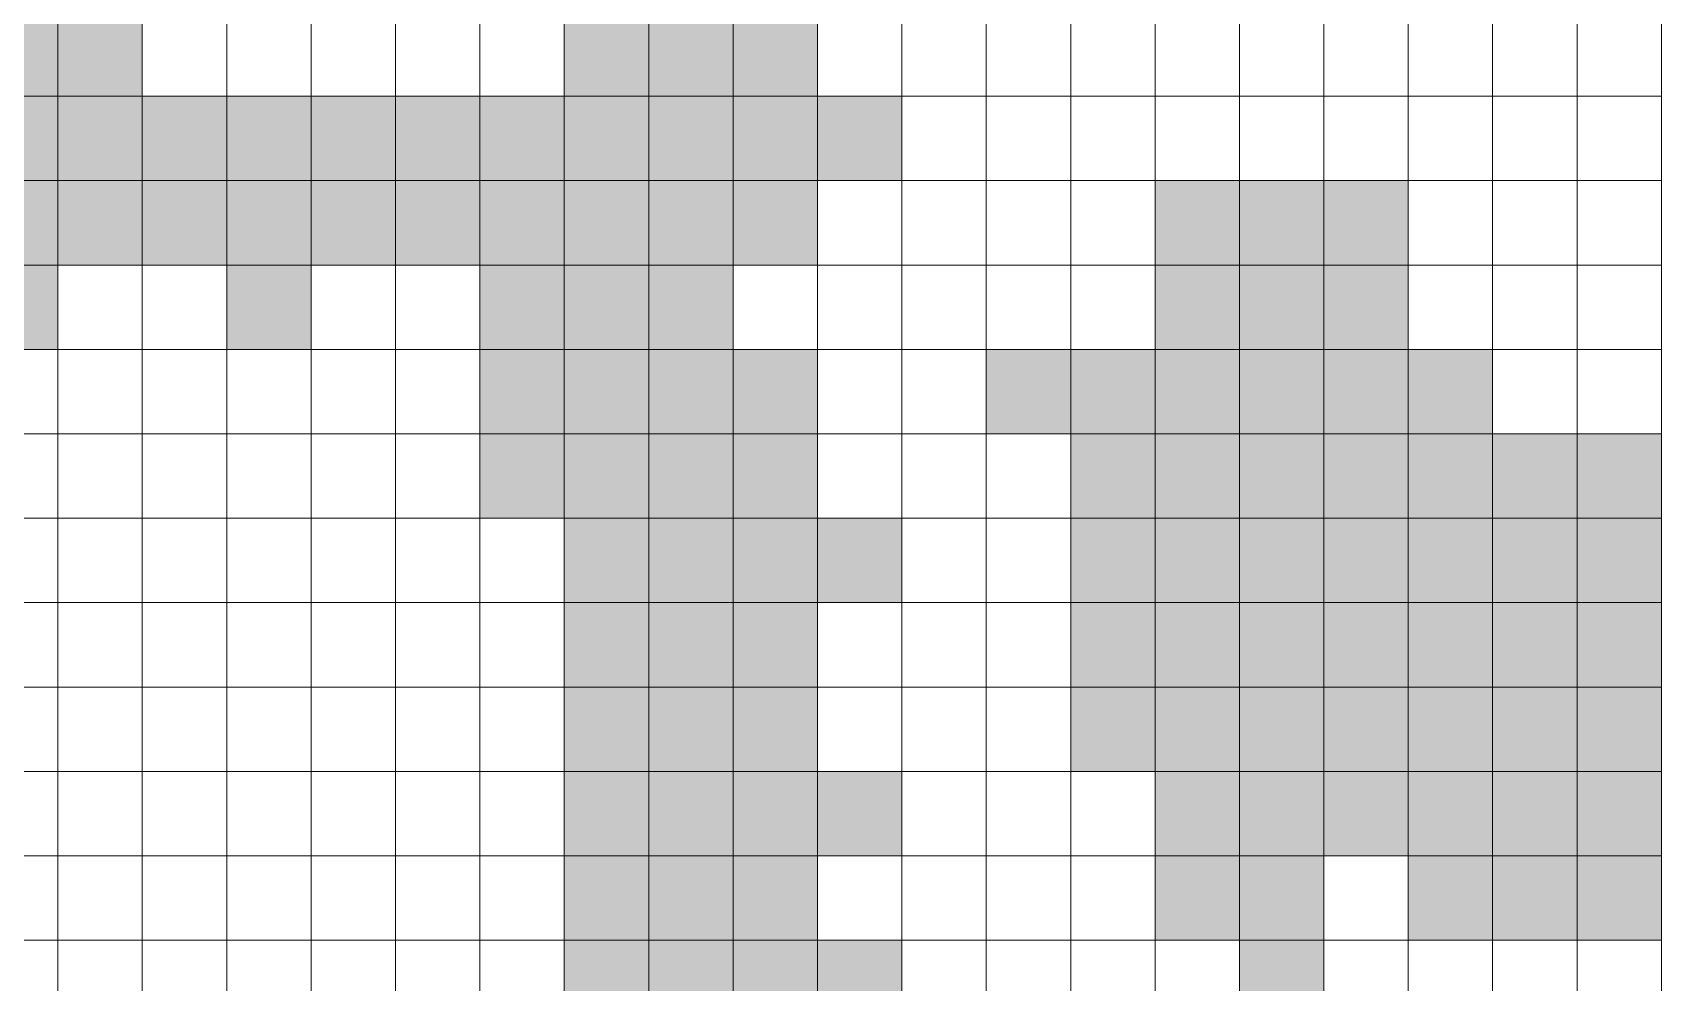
# Model space of a CAD drawing. Header units: millimetres. Extents: x 7481 to 272303, y 53290 to 107290.
# Drawn here: x 142739 to 162039, y 78790 to 90045 of the extents above; entities that cross this region are included whole.
import ezdxf

# ---------------------------------------------------------------- set-up
doc = ezdxf.new("R2010")
doc.units = ezdxf.units.MM
doc.layers.get('0').update_dxf_attribs({"lineweight": 0})
for name, color, linetype in [('l_square', 30, 'Continuous'), ('m_square', 40, 'Continuous'), ('river', 140, 'Continuous')]:
    doc.layers.add(name, color=color, linetype=linetype)

msp = doc.modelspace()

# ---------------------------------------------------------------- hatches: boundary and pattern name
at = {"layer": 'l_square'}
h = msp.add_hatch(color=256, dxfattribs=at)
h.dxf.hatch_style = 1
h.paths.add_polyline_path([(151039, 90290), (150039, 90290), (150039, 89290), (151039, 89290)])
h = msp.add_hatch(color=256, dxfattribs=at)
h.dxf.hatch_style = 1
h.paths.add_polyline_path([(152039, 90290), (151039, 90290), (151039, 89290), (152039, 89290)])
h = msp.add_hatch(color=256, dxfattribs=at)
h.dxf.hatch_style = 1
h.paths.add_polyline_path([(150039, 89290), (149039, 89290), (149039, 88290), (150039, 88290)])
h = msp.add_hatch(color=256, dxfattribs=at)
h.dxf.hatch_style = 1
h.paths.add_polyline_path([(151039, 89290), (150039, 89290), (150039, 88290), (151039, 88290)])
h = msp.add_hatch(color=256, dxfattribs=at)
h.dxf.hatch_style = 1
h.paths.add_polyline_path([(152039, 89290), (151039, 89290), (151039, 88290), (152039, 88290)])
h = msp.add_hatch(color=256, dxfattribs=at)
h.dxf.hatch_style = 1
h.paths.add_polyline_path([(153039, 89290), (152039, 89290), (152039, 88290), (153039, 88290)])
h = msp.add_hatch(color=256, dxfattribs=at)
h.dxf.hatch_style = 1
h.paths.add_polyline_path([(152039, 88290), (151039, 88290), (151039, 87290), (152039, 87290)])
h = msp.add_hatch(color=256, dxfattribs=at)
h.dxf.hatch_style = 1
h.paths.add_polyline_path([(143039, 87290), (142039, 87290), (142039, 86290), (143039, 86290)])
h = msp.add_hatch(color=256, dxfattribs=at)
h.dxf.hatch_style = 1
h.paths.add_polyline_path([(153039, 79290), (152039, 79290), (152039, 78290), (153039, 78290)])
at = {"layer": 'm_square'}
h = msp.add_hatch(color=256, dxfattribs=at)
h.dxf.hatch_style = 1
h.paths.add_polyline_path([(144039, 90290), (143039, 90290), (143039, 89290), (144039, 89290)])
h = msp.add_hatch(color=256, dxfattribs=at)
h.dxf.hatch_style = 1
h.paths.add_polyline_path([(150039, 90290), (149039, 90290), (149039, 89290), (150039, 89290)])
h = msp.add_hatch(color=256, dxfattribs=at)
h.dxf.hatch_style = 1
h.paths.add_polyline_path([(146039, 87290), (145039, 87290), (145039, 86290), (146039, 86290)])
h = msp.add_hatch(color=256, dxfattribs=at)
h.dxf.hatch_style = 1
h.paths.add_polyline_path([(149039, 85290), (148039, 85290), (148039, 84290), (149039, 84290)])
h = msp.add_hatch(color=256, dxfattribs=at)
h.dxf.hatch_style = 1
h.paths.add_polyline_path([(153039, 84290), (152039, 84290), (152039, 83290), (153039, 83290)])
h = msp.add_hatch(color=256, dxfattribs=at)
h.dxf.hatch_style = 1
h.paths.add_polyline_path([(153039, 81290), (152039, 81290), (152039, 80290), (153039, 80290)])
at = {"layer": 'river'}
h = msp.add_hatch(color=256, dxfattribs=at)
h.dxf.hatch_style = 1
h.paths.add_polyline_path([(143039, 90290), (142039, 90290), (142039, 89290), (143039, 89290)])
h = msp.add_hatch(color=256, dxfattribs=at)
h.dxf.hatch_style = 1
h.paths.add_polyline_path([(143039, 89290), (142039, 89290), (142039, 88290), (143039, 88290)])
h = msp.add_hatch(color=256, dxfattribs=at)
h.dxf.hatch_style = 1
h.paths.add_polyline_path([(144039, 89290), (143039, 89290), (143039, 88290), (144039, 88290)])
h = msp.add_hatch(color=256, dxfattribs=at)
h.dxf.hatch_style = 1
h.paths.add_polyline_path([(145039, 89290), (144039, 89290), (144039, 88290), (145039, 88290)])
h = msp.add_hatch(color=256, dxfattribs=at)
h.dxf.hatch_style = 1
h.paths.add_polyline_path([(146039, 89290), (145039, 89290), (145039, 88290), (146039, 88290)])
h = msp.add_hatch(color=256, dxfattribs=at)
h.dxf.hatch_style = 1
h.paths.add_polyline_path([(147039, 89290), (146039, 89290), (146039, 88290), (147039, 88290)])
h = msp.add_hatch(color=256, dxfattribs=at)
h.dxf.hatch_style = 1
h.paths.add_polyline_path([(147039, 89290), (146039, 89290), (146039, 88290), (147039, 88290)])
h = msp.add_hatch(color=256, dxfattribs=at)
h.dxf.hatch_style = 1
h.paths.add_polyline_path([(148039, 89290), (147039, 89290), (147039, 88290), (148039, 88290)])
h = msp.add_hatch(color=256, dxfattribs=at)
h.dxf.hatch_style = 1
h.paths.add_polyline_path([(148039, 89290), (147039, 89290), (147039, 88290), (148039, 88290)])
h = msp.add_hatch(color=256, dxfattribs=at)
h.dxf.hatch_style = 1
h.paths.add_polyline_path([(149039, 89290), (148039, 89290), (148039, 88290), (149039, 88290)])
h = msp.add_hatch(color=256, dxfattribs=at)
h.dxf.hatch_style = 1
h.paths.add_polyline_path([(143039, 88290), (142039, 88290), (142039, 87290), (143039, 87290)])
h = msp.add_hatch(color=256, dxfattribs=at)
h.dxf.hatch_style = 1
h.paths.add_polyline_path([(144039, 88290), (143039, 88290), (143039, 87290), (144039, 87290)])
h = msp.add_hatch(color=256, dxfattribs=at)
h.dxf.hatch_style = 1
h.paths.add_polyline_path([(145039, 88290), (144039, 88290), (144039, 87290), (145039, 87290)])
h = msp.add_hatch(color=256, dxfattribs=at)
h.dxf.hatch_style = 1
h.paths.add_polyline_path([(146039, 88290), (145039, 88290), (145039, 87290), (146039, 87290)])
h = msp.add_hatch(color=256, dxfattribs=at)
h.dxf.hatch_style = 1
h.paths.add_polyline_path([(147039, 88290), (146039, 88290), (146039, 87290), (147039, 87290)])
h = msp.add_hatch(color=256, dxfattribs=at)
h.dxf.hatch_style = 1
h.paths.add_polyline_path([(147039, 88290), (146039, 88290), (146039, 87290), (147039, 87290)])
h = msp.add_hatch(color=256, dxfattribs=at)
h.dxf.hatch_style = 1
h.paths.add_polyline_path([(148039, 88290), (147039, 88290), (147039, 87290), (148039, 87290)])
h = msp.add_hatch(color=256, dxfattribs=at)
h.dxf.hatch_style = 1
h.paths.add_polyline_path([(148039, 88290), (147039, 88290), (147039, 87290), (148039, 87290)])
h = msp.add_hatch(color=256, dxfattribs=at)
h.dxf.hatch_style = 1
h.paths.add_polyline_path([(149039, 88290), (148039, 88290), (148039, 87290), (149039, 87290)])
h = msp.add_hatch(color=256, dxfattribs=at)
h.dxf.hatch_style = 1
h.paths.add_polyline_path([(150039, 88290), (149039, 88290), (149039, 87290), (150039, 87290)])
h = msp.add_hatch(color=256, dxfattribs=at)
h.dxf.hatch_style = 1
h.paths.add_polyline_path([(151039, 88290), (150039, 88290), (150039, 87290), (151039, 87290)])
h = msp.add_hatch(color=256, dxfattribs=at)
h.dxf.hatch_style = 1
h.paths.add_polyline_path([(157039, 88290), (156039, 88290), (156039, 87290), (157039, 87290)])
h = msp.add_hatch(color=256, dxfattribs=at)
h.dxf.hatch_style = 1
h.paths.add_polyline_path([(158039, 88290), (157039, 88290), (157039, 87290), (158039, 87290)])
h = msp.add_hatch(color=256, dxfattribs=at)
h.dxf.hatch_style = 1
h.paths.add_polyline_path([(159039, 88290), (158039, 88290), (158039, 87290), (159039, 87290)])
h = msp.add_hatch(color=256, dxfattribs=at)
h.dxf.hatch_style = 1
h.paths.add_polyline_path([(149039, 87290), (148039, 87290), (148039, 86290), (149039, 86290)])
h = msp.add_hatch(color=256, dxfattribs=at)
h.dxf.hatch_style = 1
h.paths.add_polyline_path([(150039, 87290), (149039, 87290), (149039, 86290), (150039, 86290)])
h = msp.add_hatch(color=256, dxfattribs=at)
h.dxf.hatch_style = 1
h.paths.add_polyline_path([(151039, 87290), (150039, 87290), (150039, 86290), (151039, 86290)])
h = msp.add_hatch(color=256, dxfattribs=at)
h.dxf.hatch_style = 1
h.paths.add_polyline_path([(157039, 87290), (156039, 87290), (156039, 86290), (157039, 86290)])
h = msp.add_hatch(color=256, dxfattribs=at)
h.dxf.hatch_style = 1
h.paths.add_polyline_path([(158039, 87290), (157039, 87290), (157039, 86290), (158039, 86290)])
h = msp.add_hatch(color=256, dxfattribs=at)
h.dxf.hatch_style = 1
h.paths.add_polyline_path([(159039, 87290), (158039, 87290), (158039, 86290), (159039, 86290)])
h = msp.add_hatch(color=256, dxfattribs=at)
h.dxf.hatch_style = 1
h.paths.add_polyline_path([(159039, 87290), (158039, 87290), (158039, 86290), (159039, 86290)])
h = msp.add_hatch(color=256, dxfattribs=at)
h.dxf.hatch_style = 1
h.paths.add_polyline_path([(149039, 86290), (148039, 86290), (148039, 85290), (149039, 85290)])
h = msp.add_hatch(color=256, dxfattribs=at)
h.dxf.hatch_style = 1
h.paths.add_polyline_path([(150039, 86290), (149039, 86290), (149039, 85290), (150039, 85290)])
h = msp.add_hatch(color=256, dxfattribs=at)
h.dxf.hatch_style = 1
h.paths.add_polyline_path([(151039, 86290), (150039, 86290), (150039, 85290), (151039, 85290)])
h = msp.add_hatch(color=256, dxfattribs=at)
h.dxf.hatch_style = 1
h.paths.add_polyline_path([(152039, 86290), (151039, 86290), (151039, 85290), (152039, 85290)])
h = msp.add_hatch(color=256, dxfattribs=at)
h.dxf.hatch_style = 1
h.paths.add_polyline_path([(155039, 86290), (154039, 86290), (154039, 85290), (155039, 85290)])
h = msp.add_hatch(color=256, dxfattribs=at)
h.dxf.hatch_style = 1
h.paths.add_polyline_path([(156039, 86290), (155039, 86290), (155039, 85290), (156039, 85290)])
h = msp.add_hatch(color=256, dxfattribs=at)
h.dxf.hatch_style = 1
h.paths.add_polyline_path([(157039, 86290), (156039, 86290), (156039, 85290), (157039, 85290)])
h = msp.add_hatch(color=256, dxfattribs=at)
h.dxf.hatch_style = 1
h.paths.add_polyline_path([(157039, 86290), (156039, 86290), (156039, 85290), (157039, 85290)])
h = msp.add_hatch(color=256, dxfattribs=at)
h.dxf.hatch_style = 1
h.paths.add_polyline_path([(158039, 86290), (157039, 86290), (157039, 85290), (158039, 85290)])
h = msp.add_hatch(color=256, dxfattribs=at)
h.dxf.hatch_style = 1
h.paths.add_polyline_path([(158039, 86290), (157039, 86290), (157039, 85290), (158039, 85290)])
h = msp.add_hatch(color=256, dxfattribs=at)
h.dxf.hatch_style = 1
h.paths.add_polyline_path([(159039, 86290), (158039, 86290), (158039, 85290), (159039, 85290)])
h = msp.add_hatch(color=256, dxfattribs=at)
h.dxf.hatch_style = 1
h.paths.add_polyline_path([(159039, 86290), (158039, 86290), (158039, 85290), (159039, 85290)])
h = msp.add_hatch(color=256, dxfattribs=at)
h.dxf.hatch_style = 1
h.paths.add_polyline_path([(159039, 86290), (158039, 86290), (158039, 85290), (159039, 85290)])
h = msp.add_hatch(color=256, dxfattribs=at)
h.dxf.hatch_style = 1
h.paths.add_polyline_path([(160039, 86290), (159039, 86290), (159039, 85290), (160039, 85290)])
h = msp.add_hatch(color=256, dxfattribs=at)
h.dxf.hatch_style = 1
h.paths.add_polyline_path([(150039, 85290), (149039, 85290), (149039, 84290), (150039, 84290)])
h = msp.add_hatch(color=256, dxfattribs=at)
h.dxf.hatch_style = 1
h.paths.add_polyline_path([(151039, 85290), (150039, 85290), (150039, 84290), (151039, 84290)])
h = msp.add_hatch(color=256, dxfattribs=at)
h.dxf.hatch_style = 1
h.paths.add_polyline_path([(152039, 85290), (151039, 85290), (151039, 84290), (152039, 84290)])
h = msp.add_hatch(color=256, dxfattribs=at)
h.dxf.hatch_style = 1
h.paths.add_polyline_path([(156039, 85290), (155039, 85290), (155039, 84290), (156039, 84290)])
h = msp.add_hatch(color=256, dxfattribs=at)
h.dxf.hatch_style = 1
h.paths.add_polyline_path([(157039, 85290), (156039, 85290), (156039, 84290), (157039, 84290)])
h = msp.add_hatch(color=256, dxfattribs=at)
h.dxf.hatch_style = 1
h.paths.add_polyline_path([(157039, 85290), (156039, 85290), (156039, 84290), (157039, 84290)])
h = msp.add_hatch(color=256, dxfattribs=at)
h.dxf.hatch_style = 1
h.paths.add_polyline_path([(157039, 85290), (156039, 85290), (156039, 84290), (157039, 84290)])
h = msp.add_hatch(color=256, dxfattribs=at)
h.dxf.hatch_style = 1
h.paths.add_polyline_path([(158039, 85290), (157039, 85290), (157039, 84290), (158039, 84290)])
h = msp.add_hatch(color=256, dxfattribs=at)
h.dxf.hatch_style = 1
h.paths.add_polyline_path([(158039, 85290), (157039, 85290), (157039, 84290), (158039, 84290)])
h = msp.add_hatch(color=256, dxfattribs=at)
h.dxf.hatch_style = 1
h.paths.add_polyline_path([(159039, 85290), (158039, 85290), (158039, 84290), (159039, 84290)])
h = msp.add_hatch(color=256, dxfattribs=at)
h.dxf.hatch_style = 1
h.paths.add_polyline_path([(159039, 85290), (158039, 85290), (158039, 84290), (159039, 84290)])
h = msp.add_hatch(color=256, dxfattribs=at)
h.dxf.hatch_style = 1
h.paths.add_polyline_path([(159039, 85290), (158039, 85290), (158039, 84290), (159039, 84290)])
h = msp.add_hatch(color=256, dxfattribs=at)
h.dxf.hatch_style = 1
h.paths.add_polyline_path([(160039, 85290), (159039, 85290), (159039, 84290), (160039, 84290)])
h = msp.add_hatch(color=256, dxfattribs=at)
h.dxf.hatch_style = 1
h.paths.add_polyline_path([(160039, 85290), (159039, 85290), (159039, 84290), (160039, 84290)])
h = msp.add_hatch(color=256, dxfattribs=at)
h.dxf.hatch_style = 1
h.paths.add_polyline_path([(161039, 85290), (160039, 85290), (160039, 84290), (161039, 84290)])
h = msp.add_hatch(color=256, dxfattribs=at)
h.dxf.hatch_style = 1
h.paths.add_polyline_path([(162039, 85290), (161039, 85290), (161039, 84290), (162039, 84290)])
h = msp.add_hatch(color=256, dxfattribs=at)
h.dxf.hatch_style = 1
h.paths.add_polyline_path([(150039, 84290), (149039, 84290), (149039, 83290), (150039, 83290)])
h = msp.add_hatch(color=256, dxfattribs=at)
h.dxf.hatch_style = 1
h.paths.add_polyline_path([(151039, 84290), (150039, 84290), (150039, 83290), (151039, 83290)])
h = msp.add_hatch(color=256, dxfattribs=at)
h.dxf.hatch_style = 1
h.paths.add_polyline_path([(152039, 84290), (151039, 84290), (151039, 83290), (152039, 83290)])
h = msp.add_hatch(color=256, dxfattribs=at)
h.dxf.hatch_style = 1
h.paths.add_polyline_path([(156039, 84290), (155039, 84290), (155039, 83290), (156039, 83290)])
h = msp.add_hatch(color=256, dxfattribs=at)
h.dxf.hatch_style = 1
h.paths.add_polyline_path([(156039, 84290), (155039, 84290), (155039, 83290), (156039, 83290)])
h = msp.add_hatch(color=256, dxfattribs=at)
h.dxf.hatch_style = 1
h.paths.add_polyline_path([(157039, 84290), (156039, 84290), (156039, 83290), (157039, 83290)])
h = msp.add_hatch(color=256, dxfattribs=at)
h.dxf.hatch_style = 1
h.paths.add_polyline_path([(157039, 84290), (156039, 84290), (156039, 83290), (157039, 83290)])
h = msp.add_hatch(color=256, dxfattribs=at)
h.dxf.hatch_style = 1
h.paths.add_polyline_path([(157039, 84290), (156039, 84290), (156039, 83290), (157039, 83290)])
h = msp.add_hatch(color=256, dxfattribs=at)
h.dxf.hatch_style = 1
h.paths.add_polyline_path([(157039, 84290), (156039, 84290), (156039, 83290), (157039, 83290)])
h = msp.add_hatch(color=256, dxfattribs=at)
h.dxf.hatch_style = 1
h.paths.add_polyline_path([(158039, 84290), (157039, 84290), (157039, 83290), (158039, 83290)])
h = msp.add_hatch(color=256, dxfattribs=at)
h.dxf.hatch_style = 1
h.paths.add_polyline_path([(158039, 84290), (157039, 84290), (157039, 83290), (158039, 83290)])
h = msp.add_hatch(color=256, dxfattribs=at)
h.dxf.hatch_style = 1
h.paths.add_polyline_path([(158039, 84290), (157039, 84290), (157039, 83290), (158039, 83290)])
h = msp.add_hatch(color=256, dxfattribs=at)
h.dxf.hatch_style = 1
h.paths.add_polyline_path([(159039, 84290), (158039, 84290), (158039, 83290), (159039, 83290)])
h = msp.add_hatch(color=256, dxfattribs=at)
h.dxf.hatch_style = 1
h.paths.add_polyline_path([(159039, 84290), (158039, 84290), (158039, 83290), (159039, 83290)])
h = msp.add_hatch(color=256, dxfattribs=at)
h.dxf.hatch_style = 1
h.paths.add_polyline_path([(159039, 84290), (158039, 84290), (158039, 83290), (159039, 83290)])
h = msp.add_hatch(color=256, dxfattribs=at)
h.dxf.hatch_style = 1
h.paths.add_polyline_path([(160039, 84290), (159039, 84290), (159039, 83290), (160039, 83290)])
h = msp.add_hatch(color=256, dxfattribs=at)
h.dxf.hatch_style = 1
h.paths.add_polyline_path([(160039, 84290), (159039, 84290), (159039, 83290), (160039, 83290)])
h = msp.add_hatch(color=256, dxfattribs=at)
h.dxf.hatch_style = 1
h.paths.add_polyline_path([(161039, 84290), (160039, 84290), (160039, 83290), (161039, 83290)])
h = msp.add_hatch(color=256, dxfattribs=at)
h.dxf.hatch_style = 1
h.paths.add_polyline_path([(162039, 84290), (161039, 84290), (161039, 83290), (162039, 83290)])
h = msp.add_hatch(color=256, dxfattribs=at)
h.dxf.hatch_style = 1
h.paths.add_polyline_path([(150039, 83290), (149039, 83290), (149039, 82290), (150039, 82290)])
h = msp.add_hatch(color=256, dxfattribs=at)
h.dxf.hatch_style = 1
h.paths.add_polyline_path([(151039, 83290), (150039, 83290), (150039, 82290), (151039, 82290)])
h = msp.add_hatch(color=256, dxfattribs=at)
h.dxf.hatch_style = 1
h.paths.add_polyline_path([(152039, 83290), (151039, 83290), (151039, 82290), (152039, 82290)])
h = msp.add_hatch(color=256, dxfattribs=at)
h.dxf.hatch_style = 1
h.paths.add_polyline_path([(156039, 83290), (155039, 83290), (155039, 82290), (156039, 82290)])
h = msp.add_hatch(color=256, dxfattribs=at)
h.dxf.hatch_style = 1
h.paths.add_polyline_path([(156039, 83290), (155039, 83290), (155039, 82290), (156039, 82290)])
h = msp.add_hatch(color=256, dxfattribs=at)
h.dxf.hatch_style = 1
h.paths.add_polyline_path([(157039, 83290), (156039, 83290), (156039, 82290), (157039, 82290)])
h = msp.add_hatch(color=256, dxfattribs=at)
h.dxf.hatch_style = 1
h.paths.add_polyline_path([(157039, 83290), (156039, 83290), (156039, 82290), (157039, 82290)])
h = msp.add_hatch(color=256, dxfattribs=at)
h.dxf.hatch_style = 1
h.paths.add_polyline_path([(157039, 83290), (156039, 83290), (156039, 82290), (157039, 82290)])
h = msp.add_hatch(color=256, dxfattribs=at)
h.dxf.hatch_style = 1
h.paths.add_polyline_path([(157039, 83290), (156039, 83290), (156039, 82290), (157039, 82290)])
h = msp.add_hatch(color=256, dxfattribs=at)
h.dxf.hatch_style = 1
h.paths.add_polyline_path([(158039, 83290), (157039, 83290), (157039, 82290), (158039, 82290)])
h = msp.add_hatch(color=256, dxfattribs=at)
h.dxf.hatch_style = 1
h.paths.add_polyline_path([(158039, 83290), (157039, 83290), (157039, 82290), (158039, 82290)])
h = msp.add_hatch(color=256, dxfattribs=at)
h.dxf.hatch_style = 1
h.paths.add_polyline_path([(158039, 83290), (157039, 83290), (157039, 82290), (158039, 82290)])
h = msp.add_hatch(color=256, dxfattribs=at)
h.dxf.hatch_style = 1
h.paths.add_polyline_path([(158039, 83290), (157039, 83290), (157039, 82290), (158039, 82290)])
h = msp.add_hatch(color=256, dxfattribs=at)
h.dxf.hatch_style = 1
h.paths.add_polyline_path([(159039, 83290), (158039, 83290), (158039, 82290), (159039, 82290)])
h = msp.add_hatch(color=256, dxfattribs=at)
h.dxf.hatch_style = 1
h.paths.add_polyline_path([(159039, 83290), (158039, 83290), (158039, 82290), (159039, 82290)])
h = msp.add_hatch(color=256, dxfattribs=at)
h.dxf.hatch_style = 1
h.paths.add_polyline_path([(159039, 83290), (158039, 83290), (158039, 82290), (159039, 82290)])
h = msp.add_hatch(color=256, dxfattribs=at)
h.dxf.hatch_style = 1
h.paths.add_polyline_path([(160039, 83290), (159039, 83290), (159039, 82290), (160039, 82290)])
h = msp.add_hatch(color=256, dxfattribs=at)
h.dxf.hatch_style = 1
h.paths.add_polyline_path([(160039, 83290), (159039, 83290), (159039, 82290), (160039, 82290)])
h = msp.add_hatch(color=256, dxfattribs=at)
h.dxf.hatch_style = 1
h.paths.add_polyline_path([(161039, 83290), (160039, 83290), (160039, 82290), (161039, 82290)])
h = msp.add_hatch(color=256, dxfattribs=at)
h.dxf.hatch_style = 1
h.paths.add_polyline_path([(162039, 83290), (161039, 83290), (161039, 82290), (162039, 82290)])
h = msp.add_hatch(color=256, dxfattribs=at)
h.dxf.hatch_style = 1
h.paths.add_polyline_path([(150039, 82290), (149039, 82290), (149039, 81290), (150039, 81290)])
h = msp.add_hatch(color=256, dxfattribs=at)
h.dxf.hatch_style = 1
h.paths.add_polyline_path([(151039, 82290), (150039, 82290), (150039, 81290), (151039, 81290)])
h = msp.add_hatch(color=256, dxfattribs=at)
h.dxf.hatch_style = 1
h.paths.add_polyline_path([(152039, 82290), (151039, 82290), (151039, 81290), (152039, 81290)])
h = msp.add_hatch(color=256, dxfattribs=at)
h.dxf.hatch_style = 1
h.paths.add_polyline_path([(156039, 82290), (155039, 82290), (155039, 81290), (156039, 81290)])
h = msp.add_hatch(color=256, dxfattribs=at)
h.dxf.hatch_style = 1
h.paths.add_polyline_path([(156039, 82290), (155039, 82290), (155039, 81290), (156039, 81290)])
h = msp.add_hatch(color=256, dxfattribs=at)
h.dxf.hatch_style = 1
h.paths.add_polyline_path([(157039, 82290), (156039, 82290), (156039, 81290), (157039, 81290)])
h = msp.add_hatch(color=256, dxfattribs=at)
h.dxf.hatch_style = 1
h.paths.add_polyline_path([(157039, 82290), (156039, 82290), (156039, 81290), (157039, 81290)])
h = msp.add_hatch(color=256, dxfattribs=at)
h.dxf.hatch_style = 1
h.paths.add_polyline_path([(157039, 82290), (156039, 82290), (156039, 81290), (157039, 81290)])
h = msp.add_hatch(color=256, dxfattribs=at)
h.dxf.hatch_style = 1
h.paths.add_polyline_path([(158039, 82290), (157039, 82290), (157039, 81290), (158039, 81290)])
h = msp.add_hatch(color=256, dxfattribs=at)
h.dxf.hatch_style = 1
h.paths.add_polyline_path([(158039, 82290), (157039, 82290), (157039, 81290), (158039, 81290)])
h = msp.add_hatch(color=256, dxfattribs=at)
h.dxf.hatch_style = 1
h.paths.add_polyline_path([(158039, 82290), (157039, 82290), (157039, 81290), (158039, 81290)])
h = msp.add_hatch(color=256, dxfattribs=at)
h.dxf.hatch_style = 1
h.paths.add_polyline_path([(159039, 82290), (158039, 82290), (158039, 81290), (159039, 81290)])
h = msp.add_hatch(color=256, dxfattribs=at)
h.dxf.hatch_style = 1
h.paths.add_polyline_path([(160039, 82290), (159039, 82290), (159039, 81290), (160039, 81290)])
h = msp.add_hatch(color=256, dxfattribs=at)
h.dxf.hatch_style = 1
h.paths.add_polyline_path([(160039, 82290), (159039, 82290), (159039, 81290), (160039, 81290)])
h = msp.add_hatch(color=256, dxfattribs=at)
h.dxf.hatch_style = 1
h.paths.add_polyline_path([(161039, 82290), (160039, 82290), (160039, 81290), (161039, 81290)])
h = msp.add_hatch(color=256, dxfattribs=at)
h.dxf.hatch_style = 1
h.paths.add_polyline_path([(162039, 82290), (161039, 82290), (161039, 81290), (162039, 81290)])
h = msp.add_hatch(color=256, dxfattribs=at)
h.dxf.hatch_style = 1
h.paths.add_polyline_path([(150039, 81290), (149039, 81290), (149039, 80290), (150039, 80290)])
h = msp.add_hatch(color=256, dxfattribs=at)
h.dxf.hatch_style = 1
h.paths.add_polyline_path([(151039, 81290), (150039, 81290), (150039, 80290), (151039, 80290)])
h = msp.add_hatch(color=256, dxfattribs=at)
h.dxf.hatch_style = 1
h.paths.add_polyline_path([(152039, 81290), (151039, 81290), (151039, 80290), (152039, 80290)])
h = msp.add_hatch(color=256, dxfattribs=at)
h.dxf.hatch_style = 1
h.paths.add_polyline_path([(157039, 81290), (156039, 81290), (156039, 80290), (157039, 80290)])
h = msp.add_hatch(color=256, dxfattribs=at)
h.dxf.hatch_style = 1
h.paths.add_polyline_path([(157039, 81290), (156039, 81290), (156039, 80290), (157039, 80290)])
h = msp.add_hatch(color=256, dxfattribs=at)
h.dxf.hatch_style = 1
h.paths.add_polyline_path([(157039, 81290), (156039, 81290), (156039, 80290), (157039, 80290)])
h = msp.add_hatch(color=256, dxfattribs=at)
h.dxf.hatch_style = 1
h.paths.add_polyline_path([(158039, 81290), (157039, 81290), (157039, 80290), (158039, 80290)])
h = msp.add_hatch(color=256, dxfattribs=at)
h.dxf.hatch_style = 1
h.paths.add_polyline_path([(158039, 81290), (157039, 81290), (157039, 80290), (158039, 80290)])
h = msp.add_hatch(color=256, dxfattribs=at)
h.dxf.hatch_style = 1
h.paths.add_polyline_path([(158039, 81290), (157039, 81290), (157039, 80290), (158039, 80290)])
h = msp.add_hatch(color=256, dxfattribs=at)
h.dxf.hatch_style = 1
h.paths.add_polyline_path([(159039, 81290), (158039, 81290), (158039, 80290), (159039, 80290)])
h = msp.add_hatch(color=256, dxfattribs=at)
h.dxf.hatch_style = 1
h.paths.add_polyline_path([(160039, 81290), (159039, 81290), (159039, 80290), (160039, 80290)])
h = msp.add_hatch(color=256, dxfattribs=at)
h.dxf.hatch_style = 1
h.paths.add_polyline_path([(160039, 81290), (159039, 81290), (159039, 80290), (160039, 80290)])
h = msp.add_hatch(color=256, dxfattribs=at)
h.dxf.hatch_style = 1
h.paths.add_polyline_path([(161039, 81290), (160039, 81290), (160039, 80290), (161039, 80290)])
h = msp.add_hatch(color=256, dxfattribs=at)
h.dxf.hatch_style = 1
h.paths.add_polyline_path([(162039, 81290), (161039, 81290), (161039, 80290), (162039, 80290)])
h = msp.add_hatch(color=256, dxfattribs=at)
h.dxf.hatch_style = 1
h.paths.add_polyline_path([(150039, 80290), (149039, 80290), (149039, 79290), (150039, 79290)])
h = msp.add_hatch(color=256, dxfattribs=at)
h.dxf.hatch_style = 1
h.paths.add_polyline_path([(151039, 80290), (150039, 80290), (150039, 79290), (151039, 79290)])
h = msp.add_hatch(color=256, dxfattribs=at)
h.dxf.hatch_style = 1
h.paths.add_polyline_path([(152039, 80290), (151039, 80290), (151039, 79290), (152039, 79290)])
h = msp.add_hatch(color=256, dxfattribs=at)
h.dxf.hatch_style = 1
h.paths.add_polyline_path([(157039, 80290), (156039, 80290), (156039, 79290), (157039, 79290)])
h = msp.add_hatch(color=256, dxfattribs=at)
h.dxf.hatch_style = 1
h.paths.add_polyline_path([(158039, 80290), (157039, 80290), (157039, 79290), (158039, 79290)])
h = msp.add_hatch(color=256, dxfattribs=at)
h.dxf.hatch_style = 1
h.paths.add_polyline_path([(158039, 80290), (157039, 80290), (157039, 79290), (158039, 79290)])
h = msp.add_hatch(color=256, dxfattribs=at)
h.dxf.hatch_style = 1
h.paths.add_polyline_path([(160039, 80290), (159039, 80290), (159039, 79290), (160039, 79290)])
h = msp.add_hatch(color=256, dxfattribs=at)
h.dxf.hatch_style = 1
h.paths.add_polyline_path([(161039, 80290), (160039, 80290), (160039, 79290), (161039, 79290)])
h = msp.add_hatch(color=256, dxfattribs=at)
h.dxf.hatch_style = 1
h.paths.add_polyline_path([(162039, 80290), (161039, 80290), (161039, 79290), (162039, 79290)])
h = msp.add_hatch(color=256, dxfattribs=at)
h.dxf.hatch_style = 1
h.paths.add_polyline_path([(150039, 79290), (149039, 79290), (149039, 78290), (150039, 78290)])
h = msp.add_hatch(color=256, dxfattribs=at)
h.dxf.hatch_style = 1
h.paths.add_polyline_path([(151039, 79290), (150039, 79290), (150039, 78290), (151039, 78290)])
h = msp.add_hatch(color=256, dxfattribs=at)
h.dxf.hatch_style = 1
h.paths.add_polyline_path([(152039, 79290), (151039, 79290), (151039, 78290), (152039, 78290)])
h = msp.add_hatch(color=256, dxfattribs=at)
h.dxf.hatch_style = 1
h.paths.add_polyline_path([(158039, 79290), (157039, 79290), (157039, 78290), (158039, 78290)])
h = msp.add_hatch(color=256, dxfattribs=at)
h.dxf.hatch_style = 1
h.paths.add_polyline_path([(158039, 79290), (157039, 79290), (157039, 78290), (158039, 78290)])

# ---------------------------------------------------------------- linework, layer by layer
for points in [[(142039, 89290), (143039, 89290), (143039, 90290), (142039, 90290)], [(143039, 89290), (144039, 89290), (144039, 90290), (143039, 90290)], [(144039, 89290), (145039, 89290), (145039, 90290), (144039, 90290)], [(145039, 89290), (146039, 89290), (146039, 90290), (145039, 90290)], [(146039, 89290), (147039, 89290), (147039, 90290), (146039, 90290)], [(147039, 89290), (148039, 89290), (148039, 90290), (147039, 90290)], [(148039, 89290), (149039, 89290), (149039, 90290), (148039, 90290)], [(149039, 89290), (150039, 89290), (150039, 90290), (149039, 90290)], [(150039, 89290), (151039, 89290), (151039, 90290), (150039, 90290)], [(151039, 89290), (152039, 89290), (152039, 90290), (151039, 90290)], [(152039, 89290), (153039, 89290), (153039, 90290), (152039, 90290)], [(153039, 89290), (154039, 89290), (154039, 90290), (153039, 90290)], [(154039, 89290), (155039, 89290), (155039, 90290), (154039, 90290)], [(155039, 89290), (156039, 89290), (156039, 90290), (155039, 90290)], [(156039, 89290), (157039, 89290), (157039, 90290), (156039, 90290)], [(157039, 89290), (158039, 89290), (158039, 90290), (157039, 90290)], [(158039, 89290), (159039, 89290), (159039, 90290), (158039, 90290)], [(159039, 89290), (160039, 89290), (160039, 90290), (159039, 90290)], [(160039, 89290), (161039, 89290), (161039, 90290), (160039, 90290)], [(161039, 89290), (162039, 89290), (162039, 90290), (161039, 90290)], [(142039, 88290), (143039, 88290), (143039, 89290), (142039, 89290)], [(143039, 88290), (144039, 88290), (144039, 89290), (143039, 89290)], [(144039, 88290), (145039, 88290), (145039, 89290), (144039, 89290)], [(145039, 88290), (146039, 88290), (146039, 89290), (145039, 89290)], [(146039, 88290), (147039, 88290), (147039, 89290), (146039, 89290)], [(147039, 88290), (148039, 88290), (148039, 89290), (147039, 89290)], [(148039, 88290), (149039, 88290), (149039, 89290), (148039, 89290)], [(149039, 88290), (150039, 88290), (150039, 89290), (149039, 89290)], [(150039, 88290), (151039, 88290), (151039, 89290), (150039, 89290)], [(151039, 88290), (152039, 88290), (152039, 89290), (151039, 89290)], [(152039, 88290), (153039, 88290), (153039, 89290), (152039, 89290)], [(153039, 88290), (154039, 88290), (154039, 89290), (153039, 89290)], [(154039, 88290), (155039, 88290), (155039, 89290), (154039, 89290)], [(155039, 88290), (156039, 88290), (156039, 89290), (155039, 89290)], [(156039, 88290), (157039, 88290), (157039, 89290), (156039, 89290)], [(157039, 88290), (158039, 88290), (158039, 89290), (157039, 89290)], [(158039, 88290), (159039, 88290), (159039, 89290), (158039, 89290)], [(159039, 88290), (160039, 88290), (160039, 89290), (159039, 89290)], [(160039, 88290), (161039, 88290), (161039, 89290), (160039, 89290)], [(161039, 88290), (162039, 88290), (162039, 89290), (161039, 89290)], [(142039, 87290), (143039, 87290), (143039, 88290), (142039, 88290)], [(143039, 87290), (144039, 87290), (144039, 88290), (143039, 88290)], [(144039, 87290), (145039, 87290), (145039, 88290), (144039, 88290)], [(145039, 87290), (146039, 87290), (146039, 88290), (145039, 88290)], [(146039, 87290), (147039, 87290), (147039, 88290), (146039, 88290)], [(147039, 87290), (148039, 87290), (148039, 88290), (147039, 88290)], [(148039, 87290), (149039, 87290), (149039, 88290), (148039, 88290)], [(149039, 87290), (150039, 87290), (150039, 88290), (149039, 88290)], [(150039, 87290), (151039, 87290), (151039, 88290), (150039, 88290)], [(151039, 87290), (152039, 87290), (152039, 88290), (151039, 88290)], [(152039, 87290), (153039, 87290), (153039, 88290), (152039, 88290)], [(153039, 87290), (154039, 87290), (154039, 88290), (153039, 88290)], [(154039, 87290), (155039, 87290), (155039, 88290), (154039, 88290)], [(155039, 87290), (156039, 87290), (156039, 88290), (155039, 88290)], [(156039, 87290), (157039, 87290), (157039, 88290), (156039, 88290)], [(157039, 87290), (158039, 87290), (158039, 88290), (157039, 88290)], [(158039, 87290), (159039, 87290), (159039, 88290), (158039, 88290)], [(159039, 87290), (160039, 87290), (160039, 88290), (159039, 88290)], [(160039, 87290), (161039, 87290), (161039, 88290), (160039, 88290)], [(161039, 87290), (162039, 87290), (162039, 88290), (161039, 88290)], [(142039, 86290), (143039, 86290), (143039, 87290), (142039, 87290)], [(143039, 86290), (144039, 86290), (144039, 87290), (143039, 87290)], [(144039, 86290), (145039, 86290), (145039, 87290), (144039, 87290)], [(145039, 86290), (146039, 86290), (146039, 87290), (145039, 87290)], [(146039, 86290), (147039, 86290), (147039, 87290), (146039, 87290)], [(147039, 86290), (148039, 86290), (148039, 87290), (147039, 87290)], [(148039, 86290), (149039, 86290), (149039, 87290), (148039, 87290)], [(149039, 86290), (150039, 86290), (150039, 87290), (149039, 87290)], [(150039, 86290), (151039, 86290), (151039, 87290), (150039, 87290)], [(151039, 86290), (152039, 86290), (152039, 87290), (151039, 87290)], [(152039, 86290), (153039, 86290), (153039, 87290), (152039, 87290)], [(153039, 86290), (154039, 86290), (154039, 87290), (153039, 87290)], [(154039, 86290), (155039, 86290), (155039, 87290), (154039, 87290)], [(155039, 86290), (156039, 86290), (156039, 87290), (155039, 87290)], [(156039, 86290), (157039, 86290), (157039, 87290), (156039, 87290)], [(157039, 86290), (158039, 86290), (158039, 87290), (157039, 87290)], [(158039, 86290), (159039, 86290), (159039, 87290), (158039, 87290)], [(159039, 86290), (160039, 86290), (160039, 87290), (159039, 87290)], [(160039, 86290), (161039, 86290), (161039, 87290), (160039, 87290)], [(161039, 86290), (162039, 86290), (162039, 87290), (161039, 87290)], [(142039, 85290), (143039, 85290), (143039, 86290), (142039, 86290)], [(143039, 85290), (144039, 85290), (144039, 86290), (143039, 86290)], [(144039, 85290), (145039, 85290), (145039, 86290), (144039, 86290)], [(145039, 85290), (146039, 85290), (146039, 86290), (145039, 86290)], [(146039, 85290), (147039, 85290), (147039, 86290), (146039, 86290)], [(147039, 85290), (148039, 85290), (148039, 86290), (147039, 86290)], [(148039, 85290), (149039, 85290), (149039, 86290), (148039, 86290)], [(149039, 85290), (150039, 85290), (150039, 86290), (149039, 86290)], [(150039, 85290), (151039, 85290), (151039, 86290), (150039, 86290)], [(151039, 85290), (152039, 85290), (152039, 86290), (151039, 86290)], [(152039, 85290), (153039, 85290), (153039, 86290), (152039, 86290)], [(153039, 85290), (154039, 85290), (154039, 86290), (153039, 86290)], [(154039, 85290), (155039, 85290), (155039, 86290), (154039, 86290)], [(155039, 85290), (156039, 85290), (156039, 86290), (155039, 86290)], [(156039, 85290), (157039, 85290), (157039, 86290), (156039, 86290)], [(157039, 85290), (158039, 85290), (158039, 86290), (157039, 86290)], [(158039, 85290), (159039, 85290), (159039, 86290), (158039, 86290)], [(159039, 85290), (160039, 85290), (160039, 86290), (159039, 86290)], [(160039, 85290), (161039, 85290), (161039, 86290), (160039, 86290)], [(161039, 85290), (162039, 85290), (162039, 86290), (161039, 86290)], [(142039, 84290), (143039, 84290), (143039, 85290), (142039, 85290)], [(143039, 84290), (144039, 84290), (144039, 85290), (143039, 85290)], [(144039, 84290), (145039, 84290), (145039, 85290), (144039, 85290)], [(145039, 84290), (146039, 84290), (146039, 85290), (145039, 85290)], [(146039, 84290), (147039, 84290), (147039, 85290), (146039, 85290)], [(147039, 84290), (148039, 84290), (148039, 85290), (147039, 85290)], [(148039, 84290), (149039, 84290), (149039, 85290), (148039, 85290)], [(149039, 84290), (150039, 84290), (150039, 85290), (149039, 85290)], [(150039, 84290), (151039, 84290), (151039, 85290), (150039, 85290)], [(151039, 84290), (152039, 84290), (152039, 85290), (151039, 85290)], [(152039, 84290), (153039, 84290), (153039, 85290), (152039, 85290)], [(153039, 84290), (154039, 84290), (154039, 85290), (153039, 85290)], [(154039, 84290), (155039, 84290), (155039, 85290), (154039, 85290)], [(155039, 84290), (156039, 84290), (156039, 85290), (155039, 85290)], [(156039, 84290), (157039, 84290), (157039, 85290), (156039, 85290)], [(157039, 84290), (158039, 84290), (158039, 85290), (157039, 85290)], [(158039, 84290), (159039, 84290), (159039, 85290), (158039, 85290)], [(159039, 84290), (160039, 84290), (160039, 85290), (159039, 85290)], [(160039, 84290), (161039, 84290), (161039, 85290), (160039, 85290)], [(161039, 84290), (162039, 84290), (162039, 85290), (161039, 85290)], [(142039, 83290), (143039, 83290), (143039, 84290), (142039, 84290)], [(143039, 83290), (144039, 83290), (144039, 84290), (143039, 84290)], [(144039, 83290), (145039, 83290), (145039, 84290), (144039, 84290)], [(145039, 83290), (146039, 83290), (146039, 84290), (145039, 84290)], [(146039, 83290), (147039, 83290), (147039, 84290), (146039, 84290)], [(147039, 83290), (148039, 83290), (148039, 84290), (147039, 84290)], [(148039, 83290), (149039, 83290), (149039, 84290), (148039, 84290)], [(149039, 83290), (150039, 83290), (150039, 84290), (149039, 84290)], [(150039, 83290), (151039, 83290), (151039, 84290), (150039, 84290)], [(151039, 83290), (152039, 83290), (152039, 84290), (151039, 84290)], [(152039, 83290), (153039, 83290), (153039, 84290), (152039, 84290)], [(153039, 83290), (154039, 83290), (154039, 84290), (153039, 84290)], [(154039, 83290), (155039, 83290), (155039, 84290), (154039, 84290)], [(155039, 83290), (156039, 83290), (156039, 84290), (155039, 84290)], [(156039, 83290), (157039, 83290), (157039, 84290), (156039, 84290)], [(157039, 83290), (158039, 83290), (158039, 84290), (157039, 84290)], [(158039, 83290), (159039, 83290), (159039, 84290), (158039, 84290)], [(159039, 83290), (160039, 83290), (160039, 84290), (159039, 84290)], [(160039, 83290), (161039, 83290), (161039, 84290), (160039, 84290)], [(161039, 83290), (162039, 83290), (162039, 84290), (161039, 84290)], [(142039, 82290), (143039, 82290), (143039, 83290), (142039, 83290)], [(143039, 82290), (144039, 82290), (144039, 83290), (143039, 83290)], [(144039, 82290), (145039, 82290), (145039, 83290), (144039, 83290)], [(145039, 82290), (146039, 82290), (146039, 83290), (145039, 83290)], [(146039, 82290), (147039, 82290), (147039, 83290), (146039, 83290)], [(147039, 82290), (148039, 82290), (148039, 83290), (147039, 83290)], [(148039, 82290), (149039, 82290), (149039, 83290), (148039, 83290)], [(149039, 82290), (150039, 82290), (150039, 83290), (149039, 83290)], [(150039, 82290), (151039, 82290), (151039, 83290), (150039, 83290)], [(151039, 82290), (152039, 82290), (152039, 83290), (151039, 83290)], [(152039, 82290), (153039, 82290), (153039, 83290), (152039, 83290)], [(153039, 82290), (154039, 82290), (154039, 83290), (153039, 83290)], [(154039, 82290), (155039, 82290), (155039, 83290), (154039, 83290)], [(155039, 82290), (156039, 82290), (156039, 83290), (155039, 83290)], [(156039, 82290), (157039, 82290), (157039, 83290), (156039, 83290)], [(157039, 82290), (158039, 82290), (158039, 83290), (157039, 83290)], [(158039, 82290), (159039, 82290), (159039, 83290), (158039, 83290)], [(159039, 82290), (160039, 82290), (160039, 83290), (159039, 83290)], [(160039, 82290), (161039, 82290), (161039, 83290), (160039, 83290)], [(161039, 82290), (162039, 82290), (162039, 83290), (161039, 83290)], [(142039, 81290), (143039, 81290), (143039, 82290), (142039, 82290)], [(143039, 81290), (144039, 81290), (144039, 82290), (143039, 82290)], [(144039, 81290), (145039, 81290), (145039, 82290), (144039, 82290)], [(145039, 81290), (146039, 81290), (146039, 82290), (145039, 82290)], [(146039, 81290), (147039, 81290), (147039, 82290), (146039, 82290)], [(147039, 81290), (148039, 81290), (148039, 82290), (147039, 82290)], [(148039, 81290), (149039, 81290), (149039, 82290), (148039, 82290)], [(149039, 81290), (150039, 81290), (150039, 82290), (149039, 82290)], [(150039, 81290), (151039, 81290), (151039, 82290), (150039, 82290)], [(151039, 81290), (152039, 81290), (152039, 82290), (151039, 82290)], [(152039, 81290), (153039, 81290), (153039, 82290), (152039, 82290)], [(153039, 81290), (154039, 81290), (154039, 82290), (153039, 82290)], [(154039, 81290), (155039, 81290), (155039, 82290), (154039, 82290)], [(155039, 81290), (156039, 81290), (156039, 82290), (155039, 82290)], [(156039, 81290), (157039, 81290), (157039, 82290), (156039, 82290)], [(157039, 81290), (158039, 81290), (158039, 82290), (157039, 82290)], [(158039, 81290), (159039, 81290), (159039, 82290), (158039, 82290)], [(159039, 81290), (160039, 81290), (160039, 82290), (159039, 82290)], [(160039, 81290), (161039, 81290), (161039, 82290), (160039, 82290)], [(161039, 81290), (162039, 81290), (162039, 82290), (161039, 82290)], [(142039, 80290), (143039, 80290), (143039, 81290), (142039, 81290)], [(143039, 80290), (144039, 80290), (144039, 81290), (143039, 81290)], [(144039, 80290), (145039, 80290), (145039, 81290), (144039, 81290)], [(145039, 80290), (146039, 80290), (146039, 81290), (145039, 81290)], [(146039, 80290), (147039, 80290), (147039, 81290), (146039, 81290)], [(147039, 80290), (148039, 80290), (148039, 81290), (147039, 81290)], [(148039, 80290), (149039, 80290), (149039, 81290), (148039, 81290)], [(149039, 80290), (150039, 80290), (150039, 81290), (149039, 81290)], [(150039, 80290), (151039, 80290), (151039, 81290), (150039, 81290)], [(151039, 80290), (152039, 80290), (152039, 81290), (151039, 81290)], [(152039, 80290), (153039, 80290), (153039, 81290), (152039, 81290)], [(153039, 80290), (154039, 80290), (154039, 81290), (153039, 81290)], [(154039, 80290), (155039, 80290), (155039, 81290), (154039, 81290)], [(155039, 80290), (156039, 80290), (156039, 81290), (155039, 81290)], [(156039, 80290), (157039, 80290), (157039, 81290), (156039, 81290)], [(157039, 80290), (158039, 80290), (158039, 81290), (157039, 81290)], [(158039, 80290), (159039, 80290), (159039, 81290), (158039, 81290)], [(159039, 80290), (160039, 80290), (160039, 81290), (159039, 81290)], [(160039, 80290), (161039, 80290), (161039, 81290), (160039, 81290)], [(161039, 80290), (162039, 80290), (162039, 81290), (161039, 81290)], [(142039, 79290), (143039, 79290), (143039, 80290), (142039, 80290)], [(143039, 79290), (144039, 79290), (144039, 80290), (143039, 80290)], [(144039, 79290), (145039, 79290), (145039, 80290), (144039, 80290)], [(145039, 79290), (146039, 79290), (146039, 80290), (145039, 80290)], [(146039, 79290), (147039, 79290), (147039, 80290), (146039, 80290)], [(147039, 79290), (148039, 79290), (148039, 80290), (147039, 80290)], [(148039, 79290), (149039, 79290), (149039, 80290), (148039, 80290)], [(149039, 79290), (150039, 79290), (150039, 80290), (149039, 80290)], [(150039, 79290), (151039, 79290), (151039, 80290), (150039, 80290)], [(151039, 79290), (152039, 79290), (152039, 80290), (151039, 80290)], [(152039, 79290), (153039, 79290), (153039, 80290), (152039, 80290)], [(153039, 79290), (154039, 79290), (154039, 80290), (153039, 80290)], [(154039, 79290), (155039, 79290), (155039, 80290), (154039, 80290)], [(155039, 79290), (156039, 79290), (156039, 80290), (155039, 80290)], [(156039, 79290), (157039, 79290), (157039, 80290), (156039, 80290)], [(157039, 79290), (158039, 79290), (158039, 80290), (157039, 80290)], [(158039, 79290), (159039, 79290), (159039, 80290), (158039, 80290)], [(159039, 79290), (160039, 79290), (160039, 80290), (159039, 80290)], [(160039, 79290), (161039, 79290), (161039, 80290), (160039, 80290)], [(161039, 79290), (162039, 79290), (162039, 80290), (161039, 80290)], [(142039, 78290), (143039, 78290), (143039, 79290), (142039, 79290)], [(143039, 78290), (144039, 78290), (144039, 79290), (143039, 79290)], [(144039, 78290), (145039, 78290), (145039, 79290), (144039, 79290)], [(145039, 78290), (146039, 78290), (146039, 79290), (145039, 79290)], [(146039, 78290), (147039, 78290), (147039, 79290), (146039, 79290)], [(147039, 78290), (148039, 78290), (148039, 79290), (147039, 79290)], [(148039, 78290), (149039, 78290), (149039, 79290), (148039, 79290)], [(149039, 78290), (150039, 78290), (150039, 79290), (149039, 79290)], [(150039, 78290), (151039, 78290), (151039, 79290), (150039, 79290)], [(151039, 78290), (152039, 78290), (152039, 79290), (151039, 79290)], [(152039, 78290), (153039, 78290), (153039, 79290), (152039, 79290)], [(153039, 78290), (154039, 78290), (154039, 79290), (153039, 79290)], [(154039, 78290), (155039, 78290), (155039, 79290), (154039, 79290)], [(155039, 78290), (156039, 78290), (156039, 79290), (155039, 79290)], [(156039, 78290), (157039, 78290), (157039, 79290), (156039, 79290)], [(157039, 78290), (158039, 78290), (158039, 79290), (157039, 79290)], [(158039, 78290), (159039, 78290), (159039, 79290), (158039, 79290)], [(159039, 78290), (160039, 78290), (160039, 79290), (159039, 79290)], [(160039, 78290), (161039, 78290), (161039, 79290), (160039, 79290)], [(161039, 78290), (162039, 78290), (162039, 79290), (161039, 79290)]]:
    msp.add_lwpolyline(points, close=True)

doc.saveas('drawing.dxf')
